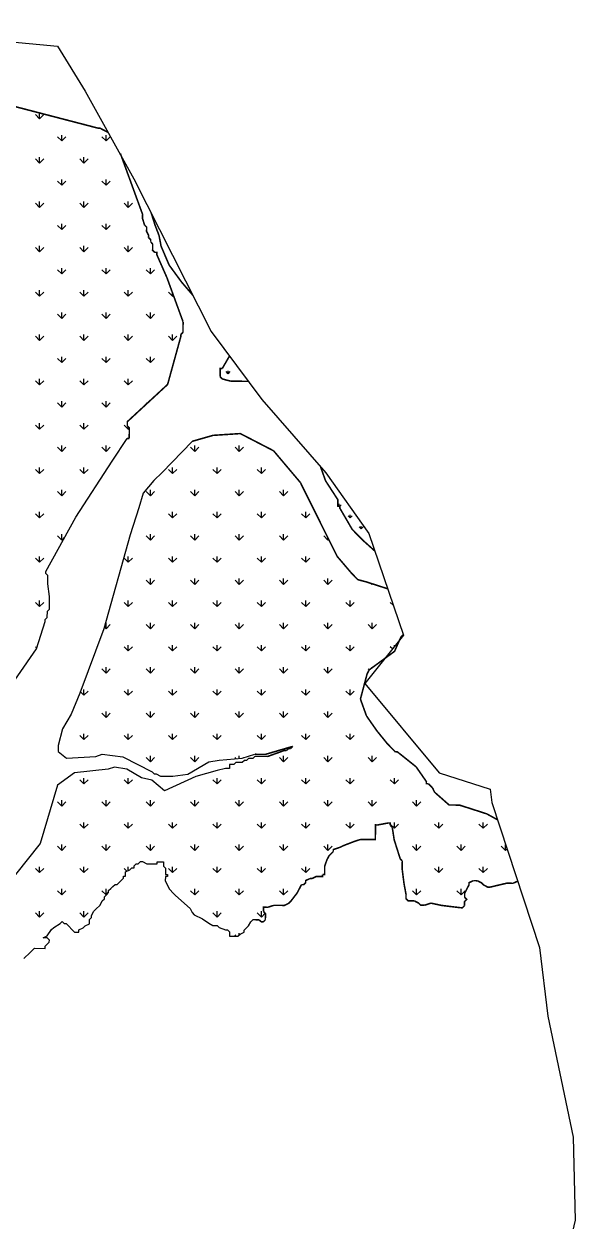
# Model space of a CAD drawing. Header units: metres. Extents: x 290282 to 293385, y 1993059 to 1996895.
# Drawn here: x 292331 to 293385, y 1994605 to 1996895 of the extents above; entities that cross this region are included whole.
import ezdxf

# ---------------------------------------------------------------- set-up
doc = ezdxf.new("R2010")
doc.units = ezdxf.units.M
doc.header["$MEASUREMENT"] = 0
doc.layers.add('MANGROOVES', color=112, linetype='Continuous')
doc.layers.add('village', color=3, linetype='Continuous')

msp = doc.modelspace()

# ---------------------------------------------------------------- hatches: boundary and pattern name
at = {"layer": 'MANGROOVES'}
h = msp.add_hatch(dxfattribs=at)
h.set_pattern_fill('GRASS', color=256, scale=30)
h.paths.add_polyline_path([(292723.6, 1996259.9), (292709.9, 1996236.2), (292705.9, 1996236.3), (292705.7, 1996220.3), (292709.6, 1996216.2), (292725.6, 1996212), (292759.5, 1996211.5)])
h = msp.add_hatch(dxfattribs=at)
h.set_pattern_fill('GRASS', color=256, scale=30)
h.paths.add_polyline_path([(292908, 1996036.7), (292897.7, 1996048.5), (292907.4, 1996021.3), (292931, 1995984.9), (292930.9, 1995972.9), (292934.9, 1995972.8), (292934.8, 1995968.8), (292958.3, 1995928.4), (292978.1, 1995908.1), (293001.7, 1995886.9), (292990.4, 1995920.3)])

# ---------------------------------------------------------------- linework, layer by layer
at = {"color": 3, "flags": 128}
msp.add_lwpolyline([(291940.4, 1996895.4), (292394.6, 1996853.2)], dxfattribs=at)
at = {"layer": 'MANGROOVES', "linetype": 'Continuous'}
for p, q in [((292360.4, 1996714), (292360.4, 1996725.1)), ((292360.4, 1996714), (292352.4, 1996721.9)), ((292360.4, 1996714), (292368.3, 1996721.9)), ((292402.8, 1996671.6), (292394.8, 1996679.5)), ((292402.8, 1996671.6), (292402.8, 1996682.8)), ((292402.8, 1996671.6), (292410.8, 1996679.5)), ((292487.6, 1996671.6), (292479.7, 1996679.5)), ((292487.6, 1996671.6), (292487.6, 1996682.8)), ((292487.6, 1996671.6), (292495.6, 1996679.5)), ((292360.4, 1996629.1), (292352.4, 1996637.1)), ((292360.4, 1996629.1), (292360.4, 1996640.4)), ((292360.4, 1996629.1), (292368.3, 1996637.1)), ((292445.2, 1996629.1), (292437.3, 1996637.1)), ((292445.2, 1996629.1), (292445.2, 1996640.4)), ((292445.2, 1996629.1), (292453.2, 1996637.1)), ((292402.8, 1996586.7), (292394.8, 1996594.7)), ((292402.8, 1996586.7), (292402.8, 1996598)), ((292402.8, 1996586.7), (292410.8, 1996594.7)), ((292487.6, 1996586.7), (292479.7, 1996594.7)), ((292487.6, 1996586.7), (292487.6, 1996598)), ((292487.6, 1996586.7), (292495.6, 1996594.7)), ((292360.4, 1996544.3), (292352.4, 1996552.2)), ((292360.4, 1996544.3), (292360.4, 1996555.5)), ((292360.4, 1996544.3), (292368.3, 1996552.2)), ((292445.2, 1996544.3), (292437.3, 1996552.2)), ((292445.2, 1996544.3), (292445.2, 1996555.5)), ((292445.2, 1996544.3), (292453.2, 1996552.2)), ((292530.1, 1996544.3), (292522.1, 1996552.2)), ((292530.1, 1996544.3), (292530.1, 1996555.5)), ((292530.1, 1996544.3), (292538, 1996552.2)), ((292402.8, 1996501.9), (292394.8, 1996509.8)), ((292402.8, 1996501.9), (292402.8, 1996513.1)), ((292402.8, 1996501.9), (292410.8, 1996509.8)), ((292487.6, 1996501.9), (292479.7, 1996509.8)), ((292487.6, 1996501.9), (292487.6, 1996513.1)), ((292487.6, 1996501.9), (292495.6, 1996509.8)), ((292360.4, 1996459.4), (292352.4, 1996467.4)), ((292360.4, 1996459.4), (292360.4, 1996470.7)), ((292360.4, 1996459.4), (292368.3, 1996467.4)), ((292445.2, 1996459.4), (292437.3, 1996467.4)), ((292445.2, 1996459.4), (292445.2, 1996470.7)), ((292445.2, 1996459.4), (292453.2, 1996467.4)), ((292530.1, 1996459.4), (292522.1, 1996467.4)), ((292530.1, 1996459.4), (292530.1, 1996470.7)), ((292530.1, 1996459.4), (292538, 1996467.4)), ((292608.2, 1996466.1), (292607, 1996467.4)), ((292402.8, 1996417), (292402.8, 1996428.3)), ((292487.6, 1996417), (292487.6, 1996428.3)), ((292572.5, 1996417), (292572.5, 1996428.3)), ((292402.8, 1996417), (292394.8, 1996425)), ((292402.8, 1996417), (292410.8, 1996425)), ((292487.6, 1996417), (292479.7, 1996425)), ((292487.6, 1996417), (292495.6, 1996425)), ((292572.5, 1996417), (292564.5, 1996425)), ((292572.5, 1996417), (292580.5, 1996425)), ((292360.4, 1996374.6), (292352.4, 1996382.5)), ((292360.4, 1996374.6), (292360.4, 1996385.8)), ((292360.4, 1996374.6), (292368.3, 1996382.5)), ((292445.2, 1996374.6), (292437.3, 1996382.5)), ((292445.2, 1996374.6), (292445.2, 1996385.8)), ((292445.2, 1996374.6), (292453.2, 1996382.5)), ((292530.1, 1996374.6), (292522.1, 1996382.5)), ((292530.1, 1996374.6), (292530.1, 1996385.8)), ((292530.1, 1996374.6), (292538, 1996382.5)), ((292614.9, 1996374.6), (292607, 1996382.5)), ((292614.9, 1996374.6), (292614.9, 1996380.1)), ((292614.9, 1996374.6), (292616.4, 1996376.1)), ((292402.8, 1996332.1), (292394.8, 1996340.1)), ((292402.8, 1996332.2), (292402.8, 1996343.4)), ((292402.8, 1996332.1), (292410.8, 1996340.1)), ((292487.6, 1996332.1), (292479.7, 1996340.1)), ((292487.6, 1996332.2), (292487.6, 1996343.4)), ((292487.6, 1996332.1), (292495.6, 1996340.1)), ((292572.5, 1996332.1), (292564.5, 1996340.1)), ((292572.5, 1996332.2), (292572.5, 1996343.4)), ((292572.5, 1996332.1), (292580.5, 1996340.1)), ((292360.4, 1996289.7), (292352.4, 1996297.7)), ((292360.4, 1996289.7), (292360.4, 1996301)), ((292360.4, 1996289.7), (292368.3, 1996297.7)), ((292445.2, 1996289.7), (292437.3, 1996297.7)), ((292445.2, 1996289.7), (292445.2, 1996301)), ((292445.2, 1996289.7), (292453.2, 1996297.7)), ((292530.1, 1996289.7), (292522.1, 1996297.7)), ((292530.1, 1996289.7), (292530.1, 1996301)), ((292530.1, 1996289.7), (292538, 1996297.7)), ((292614.9, 1996289.7), (292607, 1996297.7)), ((292614.9, 1996289.7), (292614.9, 1996301)), ((292614.9, 1996289.7), (292622.9, 1996297.7)), ((292402.8, 1996247.3), (292394.8, 1996255.3)), ((292402.8, 1996247.3), (292402.8, 1996258.5)), ((292402.8, 1996247.3), (292410.8, 1996255.3)), ((292487.6, 1996247.3), (292479.7, 1996255.3)), ((292487.6, 1996247.3), (292487.6, 1996258.5)), ((292487.6, 1996247.3), (292495.6, 1996255.3)), ((292572.5, 1996247.3), (292564.5, 1996255.3)), ((292572.5, 1996247.3), (292572.5, 1996258.5)), ((292572.5, 1996247.3), (292580.5, 1996255.3)), ((292360.4, 1996204.9), (292352.4, 1996212.8)), ((292360.4, 1996204.9), (292360.4, 1996216.1)), ((292360.4, 1996204.9), (292368.3, 1996212.8)), ((292445.2, 1996204.9), (292437.3, 1996212.8)), ((292445.2, 1996204.9), (292445.2, 1996216.1)), ((292445.2, 1996204.9), (292453.2, 1996212.8)), ((292530.1, 1996204.9), (292522.1, 1996212.8)), ((292530.1, 1996204.9), (292530.1, 1996216.1)), ((292530.1, 1996204.9), (292538, 1996212.8)), ((292607.2, 1996212.5), (292607, 1996212.8)), ((292402.8, 1996162.4), (292402.8, 1996173.7)), ((292487.6, 1996162.4), (292487.6, 1996173.7)), ((292402.8, 1996162.4), (292394.8, 1996170.4)), ((292402.8, 1996162.4), (292410.8, 1996170.4)), ((292487.6, 1996162.4), (292479.7, 1996170.4)), ((292487.6, 1996162.4), (292495.6, 1996170.4)), ((292565.8, 1996169.1), (292564.5, 1996170.4)), ((292360.4, 1996120), (292352.4, 1996128)), ((292360.4, 1996120), (292360.4, 1996131.3)), ((292360.4, 1996120), (292368.3, 1996128)), ((292445.2, 1996120), (292437.3, 1996128)), ((292445.2, 1996120), (292445.2, 1996131.3)), ((292445.2, 1996120), (292453.2, 1996128)), ((292530.1, 1996120), (292522.1, 1996128)), ((292530.1, 1996120), (292530.1, 1996124.4)), ((292530.1, 1996120), (292532.1, 1996122.1)), ((292402.8, 1996077.6), (292394.8, 1996085.5)), ((292402.8, 1996077.6), (292402.8, 1996088.8)), ((292402.8, 1996077.6), (292410.8, 1996085.5)), ((292487.6, 1996077.6), (292479.7, 1996085.5)), ((292487.6, 1996077.6), (292487.6, 1996088.8)), ((292487.6, 1996077.6), (292495.6, 1996085.5)), ((292657.4, 1996077.6), (292649.4, 1996085.5)), ((292657.4, 1996077.6), (292657.4, 1996088.8)), ((292657.4, 1996077.6), (292665.3, 1996085.5)), ((292742.2, 1996077.6), (292734.3, 1996085.5)), ((292742.2, 1996077.6), (292742.2, 1996088.8)), ((292742.2, 1996077.6), (292750.2, 1996085.5)), ((292360.4, 1996035.2), (292352.4, 1996043.1)), ((292360.4, 1996035.2), (292360.4, 1996046.4)), ((292360.4, 1996035.2), (292368.3, 1996043.1)), ((292445.2, 1996035.2), (292437.3, 1996043.1)), ((292445.2, 1996035.2), (292445.2, 1996046.4)), ((292445.2, 1996035.2), (292453.2, 1996043.1)), ((292614.9, 1996035.2), (292607, 1996043.1)), ((292614.9, 1996035.2), (292614.9, 1996046.4)), ((292614.9, 1996035.2), (292622.9, 1996043.1)), ((292699.8, 1996035.2), (292691.8, 1996043.1)), ((292699.8, 1996035.2), (292699.8, 1996046.4)), ((292699.8, 1996035.2), (292707.7, 1996043.1)), ((292784.6, 1996035.2), (292776.7, 1996043.1)), ((292784.6, 1996035.2), (292784.6, 1996046.4)), ((292784.6, 1996035.2), (292792.6, 1996043.1)), ((292402.8, 1995992.7), (292394.8, 1996000.7)), ((292402.8, 1995992.7), (292402.8, 1996004)), ((292402.8, 1995992.7), (292410.8, 1996000.7)), ((292572.5, 1995992.7), (292564.5, 1996000.7)), ((292572.5, 1995992.7), (292572.5, 1996004)), ((292572.5, 1995992.7), (292580.5, 1996000.7)), ((292657.4, 1995992.7), (292649.4, 1996000.7)), ((292657.4, 1995992.7), (292657.4, 1996004)), ((292657.4, 1995992.7), (292665.3, 1996000.7)), ((292742.2, 1995992.7), (292734.3, 1996000.7)), ((292742.2, 1995992.7), (292742.2, 1996004)), ((292742.2, 1995992.7), (292750.2, 1996000.7)), ((292827.1, 1995992.7), (292819.1, 1996000.7)), ((292827.1, 1995992.7), (292827.1, 1996004)), ((292827.1, 1995992.7), (292835, 1996000.7)), ((292360.4, 1995950.3), (292352.4, 1995958.3)), ((292360.4, 1995950.3), (292360.4, 1995961.6)), ((292360.4, 1995950.3), (292368.3, 1995958.3)), ((292614.9, 1995950.3), (292607, 1995958.3)), ((292614.9, 1995950.3), (292614.9, 1995961.6)), ((292614.9, 1995950.3), (292622.9, 1995958.3)), ((292699.8, 1995950.3), (292691.8, 1995958.3)), ((292699.8, 1995950.3), (292699.8, 1995961.6)), ((292699.8, 1995950.3), (292707.7, 1995958.3)), ((292784.6, 1995950.3), (292776.7, 1995958.3)), ((292784.6, 1995950.3), (292784.6, 1995961.6)), ((292784.6, 1995950.3), (292792.6, 1995958.3)), ((292869.5, 1995950.3), (292861.5, 1995958.3)), ((292869.5, 1995950.3), (292869.5, 1995961.6)), ((292869.5, 1995950.3), (292877.4, 1995958.3)), ((292402.8, 1995907.9), (292394.8, 1995915.8)), ((292402.8, 1995907.9), (292402.8, 1995919.1)), ((292402.8, 1995907.9), (292409, 1995914.1)), ((292572.5, 1995907.9), (292564.5, 1995915.8)), ((292572.5, 1995907.9), (292572.5, 1995919.1)), ((292572.5, 1995907.9), (292580.5, 1995915.8)), ((292657.4, 1995907.9), (292649.4, 1995915.8)), ((292657.4, 1995907.9), (292657.4, 1995919.1)), ((292657.4, 1995907.9), (292665.3, 1995915.8)), ((292742.2, 1995907.9), (292734.3, 1995915.8)), ((292742.2, 1995907.9), (292742.2, 1995919.1)), ((292742.2, 1995907.9), (292750.2, 1995915.8)), ((292827.1, 1995907.9), (292819.1, 1995915.8)), ((292827.1, 1995907.9), (292827.1, 1995919.1)), ((292827.1, 1995907.9), (292835, 1995915.8)), ((292911.9, 1995907.9), (292904, 1995915.8)), ((292911.9, 1995907.9), (292911.9, 1995912.2)), ((292911.9, 1995907.9), (292913.4, 1995909.3)), ((292360.4, 1995865.5), (292360.4, 1995876.7)), ((292530.1, 1995865.5), (292530.1, 1995876.7)), ((292614.9, 1995865.5), (292614.9, 1995876.7)), ((292699.8, 1995865.5), (292699.8, 1995876.7)), ((292784.6, 1995865.5), (292784.6, 1995876.7)), ((292869.5, 1995865.5), (292869.5, 1995876.7)), ((292360.4, 1995865.5), (292352.4, 1995873.4)), ((292360.4, 1995865.5), (292368.3, 1995873.4)), ((292530.1, 1995865.5), (292522.1, 1995873.4)), ((292530.1, 1995865.5), (292538, 1995873.4)), ((292614.9, 1995865.5), (292607, 1995873.4)), ((292614.9, 1995865.5), (292622.9, 1995873.4)), ((292699.8, 1995865.5), (292691.8, 1995873.4)), ((292699.8, 1995865.5), (292707.7, 1995873.4)), ((292784.6, 1995865.5), (292776.7, 1995873.4)), ((292784.6, 1995865.5), (292792.6, 1995873.4)), ((292869.5, 1995865.5), (292861.5, 1995873.4)), ((292869.5, 1995865.5), (292877.4, 1995873.4)), ((292572.5, 1995823), (292564.5, 1995831)), ((292572.5, 1995823), (292572.5, 1995834.3)), ((292572.5, 1995823), (292580.5, 1995831)), ((292657.4, 1995823), (292649.4, 1995831)), ((292657.4, 1995823), (292657.4, 1995834.3)), ((292657.4, 1995823), (292665.3, 1995831)), ((292742.2, 1995823), (292734.3, 1995831)), ((292742.2, 1995823), (292742.2, 1995834.3)), ((292742.2, 1995823), (292750.2, 1995831)), ((292827.1, 1995823), (292819.1, 1995831)), ((292827.1, 1995823), (292827.1, 1995834.3)), ((292827.1, 1995823), (292835, 1995831)), ((292911.9, 1995823), (292904, 1995831)), ((292911.9, 1995823), (292911.9, 1995834.3)), ((292911.9, 1995823), (292919.9, 1995831)), ((292996.8, 1995823), (292995.2, 1995824.6)), ((292996.8, 1995823), (292996.8, 1995824.1)), ((292996.8, 1995823), (292997.6, 1995823.8)), ((292360.4, 1995780.6), (292352.4, 1995788.6)), ((292360.4, 1995780.6), (292360.4, 1995791.9)), ((292360.4, 1995780.6), (292368.3, 1995788.6)), ((292530.1, 1995780.6), (292522.1, 1995788.6)), ((292530.1, 1995780.6), (292530.1, 1995791.9)), ((292530.1, 1995780.6), (292538, 1995788.6)), ((292614.9, 1995780.6), (292607, 1995788.6)), ((292614.9, 1995780.6), (292614.9, 1995791.9)), ((292614.9, 1995780.6), (292622.9, 1995788.6)), ((292699.8, 1995780.6), (292691.8, 1995788.6)), ((292699.8, 1995780.6), (292699.8, 1995791.9)), ((292699.8, 1995780.6), (292707.7, 1995788.6)), ((292784.6, 1995780.6), (292776.7, 1995788.6)), ((292784.6, 1995780.6), (292784.6, 1995791.9)), ((292784.6, 1995780.6), (292792.6, 1995788.6)), ((292869.5, 1995780.6), (292861.5, 1995788.6)), ((292869.5, 1995780.6), (292869.5, 1995791.9)), ((292869.5, 1995780.6), (292877.4, 1995788.6)), ((292954.3, 1995780.6), (292946.4, 1995788.6)), ((292954.3, 1995780.6), (292954.3, 1995791.9)), ((292954.3, 1995780.6), (292962.3, 1995788.6)), ((293036.8, 1995783), (293031.2, 1995788.6)), ((292487.6, 1995738.2), (292484, 1995741.8)), ((292487.6, 1995738.2), (292487.6, 1995749.4)), ((292487.6, 1995738.2), (292495.6, 1995746.1)), ((292572.5, 1995738.2), (292564.5, 1995746.1)), ((292572.5, 1995738.2), (292572.5, 1995749.4)), ((292572.5, 1995738.2), (292580.5, 1995746.1)), ((292657.4, 1995738.2), (292649.4, 1995746.1)), ((292657.4, 1995738.2), (292657.4, 1995749.4)), ((292657.4, 1995738.2), (292665.3, 1995746.1)), ((292742.2, 1995738.2), (292734.3, 1995746.1)), ((292742.2, 1995738.2), (292742.2, 1995749.4)), ((292742.2, 1995738.2), (292750.2, 1995746.1)), ((292827.1, 1995738.2), (292819.1, 1995746.1)), ((292827.1, 1995738.2), (292827.1, 1995749.4)), ((292827.1, 1995738.2), (292835, 1995746.1)), ((292911.9, 1995738.2), (292904, 1995746.1)), ((292911.9, 1995738.2), (292911.9, 1995749.4)), ((292911.9, 1995738.2), (292919.9, 1995746.1)), ((292996.8, 1995738.2), (292988.8, 1995746.1)), ((292996.8, 1995738.2), (292996.8, 1995749.4)), ((292996.8, 1995738.2), (293004.7, 1995746.1)), ((292354.8, 1995701.4), (292352.4, 1995703.7)), ((292530.1, 1995695.8), (292522.1, 1995703.7)), ((292530.1, 1995695.8), (292530.1, 1995707)), ((292530.1, 1995695.8), (292538, 1995703.7)), ((292614.9, 1995695.8), (292607, 1995703.7)), ((292614.9, 1995695.8), (292614.9, 1995707)), ((292614.9, 1995695.8), (292622.9, 1995703.7)), ((292699.8, 1995695.8), (292691.8, 1995703.7)), ((292699.8, 1995695.8), (292699.8, 1995707)), ((292699.8, 1995695.8), (292707.7, 1995703.7)), ((292784.6, 1995695.8), (292776.7, 1995703.7)), ((292784.6, 1995695.8), (292784.6, 1995707)), ((292784.6, 1995695.8), (292792.6, 1995703.7)), ((292869.5, 1995695.8), (292861.5, 1995703.7)), ((292869.5, 1995695.8), (292869.5, 1995707)), ((292869.5, 1995695.8), (292877.4, 1995703.7)), ((292954.3, 1995695.8), (292946.4, 1995703.7)), ((292954.3, 1995695.8), (292954.3, 1995707)), ((292954.3, 1995695.8), (292962.3, 1995703.7)), ((293035.5, 1995699.5), (293031.2, 1995703.7)), ((293039.2, 1995704.2), (293039.2, 1995707)), ((292487.6, 1995653.3), (292479.7, 1995661.3)), ((292487.6, 1995653.3), (292487.6, 1995664.6)), ((292487.6, 1995653.3), (292495.6, 1995661.3)), ((292572.5, 1995653.3), (292564.5, 1995661.3)), ((292572.5, 1995653.3), (292572.5, 1995664.6)), ((292572.5, 1995653.3), (292580.5, 1995661.3)), ((292657.4, 1995653.3), (292649.4, 1995661.3)), ((292657.4, 1995653.3), (292657.4, 1995664.6)), ((292657.4, 1995653.3), (292665.3, 1995661.3)), ((292742.2, 1995653.3), (292734.3, 1995661.3)), ((292742.2, 1995653.3), (292742.2, 1995664.6)), ((292742.2, 1995653.3), (292750.2, 1995661.3)), ((292827.1, 1995653.3), (292819.1, 1995661.3)), ((292827.1, 1995653.3), (292827.1, 1995664.6)), ((292827.1, 1995653.3), (292835, 1995661.3)), ((292911.9, 1995653.3), (292904, 1995661.3)), ((292911.9, 1995653.3), (292911.9, 1995664.6)), ((292911.9, 1995653.3), (292919.9, 1995661.3)), ((292990.8, 1995659.3), (292988.8, 1995661.3)), ((292996.8, 1995663.8), (292996.8, 1995664.6)), ((292445.2, 1995610.9), (292438.4, 1995617.7)), ((292445.2, 1995610.9), (292445.2, 1995622.2)), ((292445.2, 1995610.9), (292453.2, 1995618.9)), ((292530.1, 1995610.9), (292522.1, 1995618.9)), ((292530.1, 1995610.9), (292530.1, 1995622.2)), ((292530.1, 1995610.9), (292538, 1995618.9)), ((292614.9, 1995610.9), (292607, 1995618.9)), ((292614.9, 1995610.9), (292614.9, 1995622.2)), ((292614.9, 1995610.9), (292622.9, 1995618.9)), ((292699.8, 1995610.9), (292691.8, 1995618.9)), ((292699.8, 1995610.9), (292699.8, 1995622.2)), ((292699.8, 1995610.9), (292707.7, 1995618.9)), ((292784.6, 1995610.9), (292776.7, 1995618.9)), ((292784.6, 1995610.9), (292784.6, 1995622.2)), ((292784.6, 1995610.9), (292792.6, 1995618.9)), ((292869.5, 1995610.9), (292861.5, 1995618.9)), ((292869.5, 1995610.9), (292869.5, 1995622.2)), ((292869.5, 1995610.9), (292877.4, 1995618.9)), ((292954.3, 1995610.9), (292946.4, 1995618.9)), ((292954.3, 1995610.9), (292954.3, 1995622.2)), ((292954.3, 1995610.9), (292962.3, 1995618.9)), ((292487.6, 1995568.5), (292487.6, 1995579.7)), ((292572.5, 1995568.5), (292572.5, 1995579.7)), ((292657.4, 1995568.5), (292657.4, 1995579.7)), ((292742.2, 1995568.5), (292742.2, 1995579.7)), ((292827.1, 1995568.5), (292827.1, 1995579.7)), ((292911.9, 1995568.5), (292911.9, 1995579.7)), ((292487.6, 1995568.5), (292479.7, 1995576.4)), ((292487.6, 1995568.5), (292495.6, 1995576.4)), ((292572.5, 1995568.5), (292564.5, 1995576.4)), ((292572.5, 1995568.5), (292580.5, 1995576.4)), ((292657.4, 1995568.5), (292649.4, 1995576.4)), ((292657.4, 1995568.5), (292665.3, 1995576.4)), ((292742.2, 1995568.5), (292734.3, 1995576.4)), ((292742.2, 1995568.5), (292750.2, 1995576.4)), ((292827.1, 1995568.5), (292819.1, 1995576.4)), ((292827.1, 1995568.5), (292835, 1995576.4)), ((292911.9, 1995568.5), (292904, 1995576.4)), ((292911.9, 1995568.5), (292919.9, 1995576.4)), ((292445.2, 1995526), (292437.3, 1995534)), ((292445.2, 1995526), (292445.2, 1995537.3)), ((292445.2, 1995526), (292453.2, 1995534)), ((292530.1, 1995526), (292522.1, 1995534)), ((292530.1, 1995526), (292530.1, 1995537.3)), ((292530.1, 1995526), (292538, 1995534)), ((292614.9, 1995526), (292607, 1995534)), ((292614.9, 1995526), (292614.9, 1995537.3)), ((292614.9, 1995526), (292622.9, 1995534)), ((292699.8, 1995526), (292691.8, 1995534)), ((292699.8, 1995526), (292699.8, 1995537.3)), ((292699.8, 1995526), (292707.7, 1995534)), ((292784.6, 1995526), (292776.7, 1995534)), ((292784.6, 1995526), (292784.6, 1995537.3)), ((292784.6, 1995526), (292792.6, 1995534)), ((292869.5, 1995526), (292861.5, 1995534)), ((292869.5, 1995526), (292869.5, 1995537.3)), ((292869.5, 1995526), (292877.4, 1995534)), ((292954.3, 1995526), (292946.4, 1995534)), ((292954.3, 1995526), (292954.3, 1995537.3)), ((292954.3, 1995526), (292962.3, 1995534)), ((292410.7, 1995491.5), (292410.8, 1995491.6)), ((292572.5, 1995483.6), (292564.5, 1995491.6)), ((292572.5, 1995483.6), (292572.5, 1995494.9)), ((292572.5, 1995483.6), (292580.5, 1995491.6)), ((292657.4, 1995483.6), (292649.4, 1995491.6)), ((292657.4, 1995483.6), (292657.4, 1995494.9)), ((292657.4, 1995483.6), (292665.3, 1995491.6)), ((292736.4, 1995489.4), (292734.3, 1995491.6)), ((292742.2, 1995489.9), (292742.2, 1995494.9)), ((292749.3, 1995490.7), (292750.2, 1995491.6)), ((292827.1, 1995483.6), (292819.1, 1995491.6)), ((292827.1, 1995483.6), (292827.1, 1995494.9)), ((292827.1, 1995483.6), (292835, 1995491.6)), ((292911.9, 1995483.6), (292904, 1995491.6)), ((292911.9, 1995483.6), (292911.9, 1995494.9)), ((292911.9, 1995483.6), (292919.9, 1995491.6)), ((292996.8, 1995483.6), (292988.8, 1995491.6)), ((292996.8, 1995483.6), (292996.8, 1995494.9)), ((292996.8, 1995483.6), (293004.7, 1995491.6)), ((292445.2, 1995441.2), (292437.3, 1995449.1)), ((292445.2, 1995441.2), (292445.2, 1995452.4)), ((292445.2, 1995441.2), (292453.2, 1995449.1)), ((292530.1, 1995441.2), (292522.1, 1995449.1)), ((292530.1, 1995441.2), (292530.1, 1995452.4)), ((292530.1, 1995441.2), (292538, 1995449.1)), ((292699.8, 1995441.2), (292691.8, 1995449.1)), ((292699.8, 1995441.2), (292699.8, 1995452.4)), ((292699.8, 1995441.2), (292707.7, 1995449.1)), ((292784.6, 1995441.2), (292776.7, 1995449.1)), ((292784.6, 1995441.2), (292784.6, 1995452.4)), ((292784.6, 1995441.2), (292792.6, 1995449.1)), ((292869.5, 1995441.2), (292861.5, 1995449.1)), ((292869.5, 1995441.2), (292869.5, 1995452.4)), ((292869.5, 1995441.2), (292877.4, 1995449.1)), ((292954.3, 1995441.2), (292946.4, 1995449.1)), ((292954.3, 1995441.2), (292954.3, 1995452.4)), ((292954.3, 1995441.2), (292962.3, 1995449.1)), ((293039.2, 1995441.2), (293031.2, 1995449.1)), ((293039.2, 1995441.2), (293039.2, 1995452.4)), ((293039.2, 1995441.2), (293047.1, 1995449.1)), ((292402.8, 1995398.8), (292394.8, 1995406.7)), ((292402.8, 1995398.8), (292402.8, 1995410)), ((292402.8, 1995398.8), (292410.8, 1995406.7)), ((292487.6, 1995398.8), (292479.7, 1995406.7)), ((292487.6, 1995398.8), (292487.6, 1995410)), ((292487.6, 1995398.8), (292495.6, 1995406.7)), ((292572.5, 1995398.8), (292564.5, 1995406.7)), ((292572.5, 1995398.8), (292572.5, 1995410)), ((292572.5, 1995398.8), (292580.5, 1995406.7)), ((292657.4, 1995398.8), (292649.4, 1995406.7)), ((292657.4, 1995398.8), (292657.4, 1995410)), ((292657.4, 1995398.8), (292665.3, 1995406.7)), ((292742.2, 1995398.8), (292734.3, 1995406.7)), ((292742.2, 1995398.8), (292742.2, 1995410)), ((292742.2, 1995398.8), (292750.2, 1995406.7)), ((292827.1, 1995398.8), (292819.1, 1995406.7)), ((292827.1, 1995398.8), (292827.1, 1995410)), ((292827.1, 1995398.8), (292835, 1995406.7)), ((292911.9, 1995398.8), (292904, 1995406.7)), ((292911.9, 1995398.8), (292911.9, 1995410)), ((292911.9, 1995398.8), (292919.9, 1995406.7)), ((292996.8, 1995398.8), (292988.8, 1995406.7)), ((292996.8, 1995398.8), (292996.8, 1995410)), ((292996.8, 1995398.8), (293004.7, 1995406.7)), ((293081.6, 1995398.8), (293073.7, 1995406.7)), ((293081.6, 1995398.8), (293081.6, 1995410)), ((293081.6, 1995398.8), (293089.6, 1995406.7)), ((293166.5, 1995398.8), (293164.8, 1995400.4)), ((293166.5, 1995398.8), (293166.5, 1995399.9)), ((293166.5, 1995398.8), (293167.3, 1995399.6)), ((292445.2, 1995356.3), (292437.3, 1995364.3)), ((292445.2, 1995356.3), (292445.2, 1995367.6)), ((292445.2, 1995356.3), (292453.2, 1995364.3)), ((292530.1, 1995356.3), (292522.1, 1995364.3)), ((292530.1, 1995356.3), (292530.1, 1995367.6)), ((292530.1, 1995356.3), (292538, 1995364.3)), ((292614.9, 1995356.3), (292607, 1995364.3)), ((292614.9, 1995356.3), (292614.9, 1995367.6)), ((292614.9, 1995356.3), (292622.9, 1995364.3)), ((292699.8, 1995356.3), (292691.8, 1995364.3)), ((292699.8, 1995356.3), (292699.8, 1995367.6)), ((292699.8, 1995356.3), (292707.7, 1995364.3)), ((292784.6, 1995356.3), (292776.7, 1995364.3)), ((292784.6, 1995356.3), (292784.6, 1995367.6)), ((292784.6, 1995356.3), (292792.6, 1995364.3)), ((292869.5, 1995356.3), (292861.5, 1995364.3)), ((292869.5, 1995356.3), (292869.5, 1995367.6)), ((292869.5, 1995356.3), (292877.4, 1995364.3)), ((292954.3, 1995356.3), (292946.4, 1995364.3)), ((292954.3, 1995356.3), (292954.3, 1995367.6)), ((292954.3, 1995356.3), (292962.3, 1995364.3)), ((293039.2, 1995356.3), (293031.2, 1995364.3)), ((293039.2, 1995356.3), (293039.2, 1995367.6)), ((293039.2, 1995356.3), (293047.1, 1995364.3)), ((293124, 1995356.3), (293116.1, 1995364.3)), ((293124, 1995356.3), (293124, 1995367.6)), ((293124, 1995356.3), (293132, 1995364.3)), ((293208.9, 1995356.3), (293200.9, 1995364.3)), ((293208.9, 1995356.3), (293208.9, 1995367.6)), ((293208.9, 1995356.3), (293216.9, 1995364.3)), ((292402.8, 1995313.9), (292394.8, 1995321.9)), ((292402.8, 1995313.9), (292402.8, 1995325.2)), ((292402.8, 1995313.9), (292410.8, 1995321.9)), ((292487.6, 1995313.9), (292479.7, 1995321.9)), ((292487.6, 1995313.9), (292487.6, 1995325.2)), ((292487.6, 1995313.9), (292495.6, 1995321.9)), ((292572.5, 1995313.9), (292564.5, 1995321.9)), ((292572.5, 1995313.9), (292572.5, 1995325.2)), ((292572.5, 1995313.9), (292580.5, 1995321.9)), ((292657.4, 1995313.9), (292649.4, 1995321.9)), ((292657.4, 1995313.9), (292657.4, 1995325.2)), ((292657.4, 1995313.9), (292665.3, 1995321.9)), ((292742.2, 1995313.9), (292734.3, 1995321.9)), ((292742.2, 1995313.9), (292742.2, 1995325.2)), ((292742.2, 1995313.9), (292750.2, 1995321.9)), ((292827.1, 1995313.9), (292819.1, 1995321.9)), ((292827.1, 1995313.9), (292827.1, 1995325.2)), ((292827.1, 1995313.9), (292835, 1995321.9)), ((292911.9, 1995313.9), (292904, 1995321.9)), ((292911.9, 1995313.9), (292911.9, 1995325.2)), ((292911.9, 1995313.9), (292919.9, 1995321.9)), ((293081.6, 1995313.9), (293073.7, 1995321.9)), ((293081.6, 1995313.9), (293081.6, 1995325.2)), ((293081.6, 1995313.9), (293089.6, 1995321.9)), ((293166.5, 1995313.9), (293158.5, 1995321.9)), ((293166.5, 1995313.9), (293166.5, 1995325.2)), ((293166.5, 1995313.9), (293174.4, 1995321.9)), ((293251.3, 1995313.9), (293243.4, 1995321.9)), ((293251.3, 1995313.9), (293251.3, 1995325.2)), ((293251.3, 1995313.9), (293254.7, 1995317.3)), ((292360.4, 1995271.5), (292360.4, 1995282.7)), ((292445.2, 1995271.5), (292445.2, 1995282.7)), ((292530.1, 1995275.3), (292530.1, 1995282.7)), ((292614.9, 1995271.5), (292614.9, 1995282.7)), ((292699.8, 1995271.5), (292699.8, 1995282.7)), ((292784.6, 1995271.5), (292784.6, 1995282.7)), ((292869.5, 1995271.5), (292869.5, 1995282.7)), ((293124, 1995271.5), (293124, 1995282.7)), ((293208.9, 1995271.5), (293208.9, 1995282.7)), ((292360.4, 1995271.5), (292352.4, 1995279.4)), ((292360.4, 1995271.5), (292368.3, 1995279.4)), ((292445.2, 1995271.5), (292437.3, 1995279.4)), ((292445.2, 1995271.5), (292453.2, 1995279.4)), ((292527.5, 1995274.1), (292522.1, 1995279.4)), ((292614.9, 1995271.5), (292607, 1995279.4)), ((292614.9, 1995271.5), (292622.9, 1995279.4)), ((292699.8, 1995271.5), (292691.8, 1995279.4)), ((292699.8, 1995271.5), (292707.7, 1995279.4)), ((292784.6, 1995271.5), (292776.7, 1995279.4)), ((292784.6, 1995271.5), (292792.6, 1995279.4)), ((292869.5, 1995271.5), (292861.5, 1995279.4)), ((292869.5, 1995271.5), (292877.4, 1995279.4)), ((293124, 1995271.5), (293116.1, 1995279.4)), ((293124, 1995271.5), (293132, 1995279.4)), ((293208.9, 1995271.5), (293200.9, 1995279.4)), ((293208.9, 1995271.5), (293216.9, 1995279.4)), ((292402.8, 1995229.1), (292394.8, 1995237)), ((292402.8, 1995229.1), (292402.8, 1995240.3)), ((292402.8, 1995229.1), (292410.8, 1995237)), ((292487.6, 1995229.1), (292479.7, 1995237)), ((292487.6, 1995229.1), (292487.6, 1995240.3)), ((292657.4, 1995229.1), (292649.4, 1995237)), ((292657.4, 1995229.1), (292657.4, 1995240.3)), ((292657.4, 1995229.1), (292665.3, 1995237)), ((292742.2, 1995229.1), (292734.3, 1995237)), ((292742.2, 1995229.1), (292742.2, 1995240.3)), ((292742.2, 1995229.1), (292750.2, 1995237)), ((292827.1, 1995229.1), (292819.1, 1995237)), ((292827.1, 1995229.1), (292827.1, 1995240.3)), ((292827.1, 1995229.1), (292835, 1995237)), ((293081.6, 1995229.1), (293073.7, 1995237)), ((293081.6, 1995229.1), (293081.6, 1995240.3)), ((293081.6, 1995229.1), (293089.6, 1995237)), ((293166.5, 1995229.1), (293158.5, 1995237)), ((293166.5, 1995229.1), (293166.5, 1995240.3)), ((293166.5, 1995229.1), (293174.4, 1995237)), ((292487.6, 1995229.1), (292492.4, 1995233.9)), ((292360.4, 1995186.6), (292352.4, 1995194.6)), ((292360.4, 1995186.6), (292360.4, 1995197.9)), ((292360.4, 1995186.6), (292368.3, 1995194.6)), ((292445.2, 1995186.6), (292437.3, 1995194.6)), ((292445.2, 1995186.6), (292445.2, 1995197.9)), ((292445.2, 1995186.6), (292453.2, 1995194.6)), ((292699.8, 1995186.6), (292691.8, 1995194.6)), ((292699.8, 1995186.6), (292699.8, 1995197.9)), ((292699.8, 1995186.6), (292707.7, 1995194.6)), ((292784.6, 1995186.6), (292776.7, 1995194.6)), ((292784.6, 1995186.6), (292784.6, 1995197.9)), ((292784.6, 1995186.6), (292791.8, 1995193.8)), ((292736.6, 1995149.9), (292734.3, 1995152.2)), ((292742.2, 1995152.2), (292742.2, 1995155.5))]:
    msp.add_line(p, q, dxfattribs=at)
at = {"layer": 'MANGROOVES'}
for p, q in [((292499.2, 1996058.7), (292527.8, 1996102.4)), ((292652, 1996096.7), (292595.1, 1996037.4)), ((292429.7, 1995951.4), (292499.2, 1996058.7)), ((292595.1, 1996037.4), (292591.1, 1996033.4)), ((292578.9, 1996021.6), (292558.5, 1995997.8)), ((292582.9, 1996025.5), (292578.9, 1996021.6)), ((292591.1, 1996033.4), (292582.9, 1996025.5)), ((292558.5, 1995997.8), (292550.2, 1995969.8)), ((292550.2, 1995969.8), (292533.4, 1995917.9)), ((292372.3, 1995847.9), (292429.7, 1995951.4)), ((292533.4, 1995917.9), (292483, 1995738.3)), ((292372.2, 1995843.9), (292372.3, 1995847.9)), ((292376.2, 1995839.9), (292372.2, 1995843.9)), ((292375.9, 1995823.8), (292376.2, 1995839.9)), ((292379.6, 1995799.7), (292375.9, 1995823.8)), ((292379.3, 1995775.7), (292379.6, 1995799.7)), ((292375.1, 1995759.7), (292375.3, 1995771.7)), ((292375.3, 1995771.7), (292379.3, 1995775.7)), ((292354.3, 1995699.9), (292371, 1995751.8)), ((292371, 1995755.8), (292375.1, 1995759.7)), ((292371, 1995751.8), (292371, 1995755.8)), ((292483, 1995738.3), (292437.3, 1995614.6)), ((292288.9, 1995604.6), (292354.3, 1995699.9)), ((292437.3, 1995614.6), (292420.8, 1995574.8)), ((292420.8, 1995574.8), (292404.4, 1995546.9)), ((292404.4, 1995546.9), (292395.9, 1995515)), ((292395.9, 1995515), (292395.8, 1995503)), ((292395.8, 1995503), (292411.7, 1995490.7)), ((292411.7, 1995490.7), (292467.8, 1995494)), ((292467.8, 1995494), (292479.9, 1995497.9)), ((292479.9, 1995497.9), (292519.9, 1995493.3)), ((292519.9, 1995493.3), (292575.6, 1995464.5)), ((292684, 1995483.2), (292704.1, 1995486.9)), ((292704.1, 1995486.9), (292748.2, 1995490.3)), ((292748.2, 1995490.3), (292772.4, 1995498)), ((292760.3, 1995490.2), (292756.2, 1995486.2)), ((292768.3, 1995490.1), (292760.3, 1995490.2)), ((292772.3, 1995494), (292768.3, 1995490.1)), ((292796.4, 1995493.7), (292772.3, 1995494)), ((292491.5, 1995469.7), (292427.3, 1995462.5)), ((292503.6, 1995473.5), (292491.5, 1995469.7)), ((292527.6, 1995469.2), (292503.6, 1995473.5)), ((292555.4, 1995452.8), (292527.6, 1995469.2)), ((292575.6, 1995464.5), (292579.6, 1995460.5)), ((292643.7, 1995459.6), (292684, 1995483.2)), ((292699.8, 1995466.9), (292659.6, 1995455.4)), ((292715.9, 1995470.7), (292699.8, 1995466.9)), ((292723.9, 1995470.6), (292715.9, 1995470.7)), ((292724, 1995478.6), (292723.9, 1995470.6)), ((292732.1, 1995478.5), (292724, 1995478.6)), ((292736.1, 1995482.5), (292732.1, 1995478.5)), ((292748.1, 1995482.3), (292736.1, 1995482.5)), ((292752.2, 1995486.3), (292748.1, 1995482.3)), ((292756.2, 1995486.2), (292752.2, 1995486.3)), ((292427.3, 1995462.5), (292395, 1995438.9)), ((292575.4, 1995448.5), (292555.4, 1995452.8)), ((292599.2, 1995428.2), (292575.4, 1995448.5)), ((292579.6, 1995460.5), (292583.6, 1995460.4)), ((292583.6, 1995460.4), (292591.5, 1995456.3)), ((292591.5, 1995456.3), (292615.6, 1995456)), ((292659.6, 1995455.4), (292599.2, 1995428.2)), ((292615.6, 1995456), (292643.7, 1995459.6)), ((292395, 1995438.9), (292361.4, 1995327.1)), ((292361.4, 1995327.1), (292292.2, 1995239.8)), ((292533.1, 1995276.7), (292537.1, 1995280.7)), ((292537.1, 1995280.7), (292541.1, 1995280.6)), ((292541.1, 1995280.6), (292541.2, 1995284.7)), ((292541.2, 1995284.7), (292545.2, 1995288.6)), ((292545.2, 1995288.6), (292549.3, 1995288.6)), ((292549.3, 1995288.6), (292553.3, 1995292.5)), ((292553.3, 1995292.5), (292557.3, 1995292.5)), ((292557.3, 1995292.5), (292565.3, 1995288.3)), ((292565.3, 1995288.3), (292585.3, 1995288.1)), ((292585.3, 1995288.1), (292585.4, 1995292.1)), ((292585.4, 1995292.1), (292597.4, 1995291.9)), ((292597.4, 1995291.9), (292597.3, 1995283.9)), ((292597.3, 1995283.9), (292601.2, 1995279.9)), ((292516.8, 1995256.9), (292520.8, 1995260.9)), ((292520.8, 1995260.9), (292520.9, 1995264.9)), ((292520.9, 1995264.9), (292524.9, 1995264.8)), ((292524.9, 1995264.8), (292525, 1995272.8)), ((292525, 1995272.8), (292533.1, 1995276.7)), ((292601, 1995263.8), (292600.9, 1995255.8)), ((292605, 1995263.8), (292601, 1995263.8)), ((292601.2, 1995279.9), (292601.1, 1995267.8)), ((292601.1, 1995267.8), (292605.1, 1995267.8)), ((292605.1, 1995267.8), (292605, 1995263.8)), ((292492.4, 1995233.2), (292492.5, 1995237.2)), ((292492.5, 1995237.2), (292496.5, 1995241.2)), ((292496.5, 1995241.2), (292500.6, 1995245.1)), ((292500.6, 1995245.1), (292504.7, 1995249.1)), ((292504.7, 1995249.1), (292508.7, 1995249)), ((292508.7, 1995249), (292516.8, 1995256.9)), ((292600.9, 1995255.8), (292608.7, 1995239.7)), ((292608.7, 1995239.7), (292616.6, 1995231.6)), ((292476.1, 1995209.4), (292480.2, 1995217.3)), ((292480.2, 1995217.3), (292484.3, 1995221.3)), ((292484.3, 1995225.3), (292488.4, 1995229.2)), ((292484.3, 1995221.3), (292484.3, 1995225.3)), ((292488.4, 1995229.2), (292492.4, 1995233.2)), ((292616.6, 1995231.6), (292620.6, 1995227.5)), ((292620.6, 1995227.5), (292648.3, 1995203.1)), ((292459.8, 1995189.5), (292463.9, 1995197.5)), ((292459.8, 1995185.5), (292459.8, 1995189.5)), ((292463.9, 1995197.5), (292468, 1995201.5)), ((292468, 1995201.5), (292476.1, 1995209.4)), ((292648.3, 1995203.1), (292652.2, 1995195)), ((292652.2, 1995195), (292656.2, 1995191)), ((292656.2, 1995191), (292672.1, 1995182.8)), ((292383.3, 1995162.5), (292387.4, 1995166.4)), ((292387.4, 1995166.4), (292399.5, 1995174.3)), ((292399.5, 1995174.3), (292403.6, 1995178.3)), ((292403.6, 1995178.3), (292407.5, 1995174.2)), ((292407.5, 1995174.2), (292411.5, 1995174.1)), ((292411.5, 1995174.1), (292427.3, 1995157.9)), ((292443.5, 1995165.7), (292447.5, 1995169.7)), ((292447.5, 1995169.7), (292455.6, 1995173.6)), ((292455.6, 1995173.6), (292455.7, 1995181.6)), ((292455.7, 1995181.6), (292459.8, 1995185.5)), ((292672.1, 1995182.8), (292684, 1995174.6)), ((292684, 1995174.6), (292692, 1995170.5)), ((292692, 1995170.5), (292700, 1995170.4)), ((292700, 1995170.4), (292703.9, 1995166.3)), ((292703.9, 1995166.3), (292715.9, 1995162.1)), ((292756, 1995165.6), (292760.1, 1995169.6)), ((292760.1, 1995169.6), (292764.2, 1995177.5)), ((292764.2, 1995177.5), (292768.2, 1995181.5)), ((292367.1, 1995146.7), (292375.2, 1995150.6)), ((292375.1, 1995146.6), (292367.1, 1995146.7)), ((292379.1, 1995142.5), (292375.1, 1995146.6)), ((292375.2, 1995150.6), (292383.3, 1995162.5)), ((292427.3, 1995157.9), (292435.4, 1995157.8)), ((292435.4, 1995161.8), (292443.5, 1995165.7)), ((292435.4, 1995157.8), (292435.4, 1995161.8)), ((292715.9, 1995162.1), (292719.9, 1995162.1)), ((292719.9, 1995162.1), (292723.9, 1995158)), ((292723.9, 1995158), (292723.7, 1995150)), ((292723.7, 1995150), (292739.8, 1995149.8)), ((292739.8, 1995149.8), (292743.8, 1995153.8)), ((292743.8, 1995153.8), (292751.9, 1995157.7)), ((292751.9, 1995161.7), (292756, 1995165.6)), ((292751.9, 1995157.7), (292751.9, 1995161.7)), ((292342.7, 1995118.9), (292346.7, 1995122.9)), ((292346.7, 1995122.9), (292350.8, 1995126.8)), ((292350.8, 1995126.8), (292370.8, 1995126.6)), ((292370.8, 1995126.6), (292370.9, 1995130.6)), ((292370.9, 1995130.6), (292374.9, 1995134.5)), ((292374.9, 1995134.5), (292379, 1995138.5)), ((292379, 1995138.5), (292379.1, 1995142.5)), ((292330.5, 1995107.1), (292342.7, 1995118.9))]:
    msp.add_line(p, q, dxfattribs=at)
for points in [[(292471.5, 1996696.2, 2.98, 2.98, 0), (292211.9, 1996763.7, 2.98, 2.98, 0), (292207.9, 1996763.8, 2.98, 2.98, 0), (292204, 1996767.9, 0, 0, 0)], [(292491.4, 1996687.9, 2.98, 2.98, 0), (292475.5, 1996696.2, 2.98, 2.98, 0), (292471.5, 1996696.2, 0, 0, 0)], [(292561.2, 1996510.7, 2.98, 2.98, 0), (292557.4, 1996522.8, 2.98, 2.98, 0), (292557.5, 1996530.8, 2.98, 2.98, 0), (292514.9, 1996647.6, 0, 0, 0)], [(292568.9, 1996486.6, 2.98, 2.98, 0), (292569, 1996490.6, 2.98, 2.98, 0), (292565.1, 1996498.6, 2.98, 2.98, 0), (292565.2, 1996506.6, 2.98, 2.98, 0), (292561.2, 1996510.7, 0, 0, 0)], [(292572.8, 1996478.5, 2.98, 2.98, 0), (292572.9, 1996482.5, 2.98, 2.98, 0), (292568.9, 1996486.6, 0, 0, 0)], [(292580.6, 1996458.4, 2.98, 2.98, 0), (292576.6, 1996462.4, 2.98, 2.98, 0), (292576.8, 1996474.4, 0, 0, 0)], [(292589, 1996490.3, 2.98, 2.98, 0), (292592.8, 1996470.2, 2.98, 2.98, 0), (292608.3, 1996433.9, 0, 0, 0)], [(292634.9, 1996325.4, 2.98, 2.98, 0), (292604, 1996410, 2.98, 2.98, 0), (292584.5, 1996454.3, 2.98, 2.98, 0), (292584.6, 1996458.3, 2.98, 2.98, 0), (292580.6, 1996458.4, 0, 0, 0)], [(292531.9, 1996102.3, 2.98, 2.98, 0), (292532.1, 1996122.4, 2.98, 2.98, 0), (292528.2, 1996126.4, 2.98, 2.98, 0), (292528.3, 1996134.4, 2.98, 2.98, 0), (292605.3, 1996205.6, 2.98, 2.98, 0), (292630.6, 1996297.4, 2.98, 2.98, 0), (292630.6, 1996301.4, 0, 0, 0)], [(292709.9, 1996236.2, 2.98, 2.98, 0), (292705.9, 1996236.3, 2.98, 2.98, 0), (292705.7, 1996220.3, 0, 0, 0)], [(292907.4, 1996021.3, 2.98, 2.98, 0), (292931, 1995984.9, 2.98, 2.98, 0), (292930.9, 1995972.9, 2.98, 2.98, 0), (292934.9, 1995972.8, 2.98, 2.98, 0), (292934.8, 1995968.8, 2.98, 2.98, 0), (292958.3, 1995928.4, 0, 0, 0)], [(293026.1, 1995814.7, 2.98, 2.98, 0), (292985.1, 1995827.9, 2.98, 2.98, 0), (292969.1, 1995832.1, 2.98, 2.98, 0), (292957.2, 1995844.3, 0, 0, 0)], [(292974.1, 1995603.6, 2.98, 2.98, 0), (292986.8, 1995651.5, 2.98, 2.98, 0), (292990.9, 1995659.5, 2.98, 2.98, 0), (293039.4, 1995694.9, 2.98, 2.98, 0), (293051.8, 1995722.8, 0, 0, 0)], [(293029, 1995514.7, 2.98, 2.98, 0), (293025.1, 1995518.8, 2.98, 2.98, 0), (293005.4, 1995543.1, 0, 0, 0)], [(292772.4, 1995498, 2.98, 2.98, 0), (292792.4, 1995497.8, 2.98, 2.98, 0), (292844.7, 1995513.1, 0, 0, 0)], [(292840.6, 1995509.2, 2.98, 2.98, 0), (292836.6, 1995509.2, 2.98, 2.98, 0), (292832.6, 1995505.3, 0, 0, 0)], [(292832.6, 1995505.3, 2.98, 2.98, 0), (292828.6, 1995505.3, 2.98, 2.98, 0), (292796.4, 1995493.7, 0, 0, 0)], [(293080.6, 1995474, 2.98, 2.98, 0), (293044.9, 1995502.5, 2.98, 2.98, 0), (293040.9, 1995502.5, 0, 0, 0)], [(293104.2, 1995441.6, 2.98, 2.98, 0), (293100.2, 1995441.7, 2.98, 2.98, 0), (293100.3, 1995445.7, 2.98, 2.98, 0), (293080.6, 1995474, 0, 0, 0)], [(293163.8, 1995400.7, 2.98, 2.98, 0), (293143.7, 1995401, 2.98, 2.98, 0), (293116, 1995425.4, 0, 0, 0)], [(293236.5, 1995372.6, 2.98, 2.98, 0), (293215.7, 1995384, 2.98, 2.98, 0), (293163.8, 1995400.7, 0, 0, 0)], [(292974.6, 1995335.1, 2.98, 2.98, 0), (293002.6, 1995334.7, 2.98, 2.98, 0), (293003, 1995362.8, 2.98, 2.98, 0), (293007, 1995362.7, 2.98, 2.98, 0), (293027.1, 1995366.5, 0, 0, 0)], [(293027.1, 1995366.5, 2.98, 2.98, 0), (293031.1, 1995366.4, 2.98, 2.98, 0), (293031.1, 1995362.4, 0, 0, 0)], [(292942.4, 1995323.5, 2.98, 2.98, 0), (292962.5, 1995331.2, 2.98, 2.98, 0), (292974.6, 1995335.1, 0, 0, 0)], [(293038.7, 1995334.3, 2.98, 2.98, 0), (293046.4, 1995310.1, 2.98, 2.98, 0), (293050.2, 1995298, 0, 0, 0)], [(292914.1, 1995303.8, 2.98, 2.98, 0), (292918.1, 1995307.8, 2.98, 2.98, 0), (292922.2, 1995311.7, 0, 0, 0)], [(292922.2, 1995311.7, 2.98, 2.98, 0), (292922.3, 1995315.7, 2.98, 2.98, 0), (292934.3, 1995319.6, 0, 0, 0)], [(292901.6, 1995267.9, 2.98, 2.98, 0), (292905.6, 1995267.9, 2.98, 2.98, 0), (292905.8, 1995283.9, 0, 0, 0)], [(293054.2, 1995294, 2.98, 2.98, 0), (293054, 1995277.9, 2.98, 2.98, 0), (293057.6, 1995249.8, 2.98, 2.98, 0), (293061.4, 1995229.8, 2.98, 2.98, 0), (293061.3, 1995221.7, 2.98, 2.98, 0), (293065.2, 1995217.7, 2.98, 2.98, 0), (293077.2, 1995217.5, 0, 0, 0)], [(292861.3, 1995248.4, 2.98, 2.98, 0), (292865.3, 1995248.4, 2.98, 2.98, 0), (292869.3, 1995252.3, 2.98, 2.98, 0), (292869.4, 1995256.3, 2.98, 2.98, 0), (292877.5, 1995260.2, 0, 0, 0)], [(292881.5, 1995260.2, 2.98, 2.98, 0), (292889.5, 1995264.1, 2.98, 2.98, 0), (292901.5, 1995263.9, 2.98, 2.98, 0), (292901.6, 1995267.9, 0, 0, 0)], [(293173.6, 1995232.3, 2.98, 2.98, 0), (293181.8, 1995248.2, 2.98, 2.98, 0), (293181.9, 1995252.2, 2.98, 2.98, 0), (293189.9, 1995256.1, 0, 0, 0)], [(293197.9, 1995256, 2.98, 2.98, 0), (293205.9, 1995251.9, 2.98, 2.98, 0), (293209.9, 1995247.9, 2.98, 2.98, 0), (293217.8, 1995243.7, 2.98, 2.98, 0), (293221.8, 1995243.7, 2.98, 2.98, 0), (293254, 1995251.3, 0, 0, 0)], [(292808.7, 1995209, 2.98, 2.98, 0), (292828.7, 1995208.8, 2.98, 2.98, 0), (292836.8, 1995212.7, 0, 0, 0)], [(293077.2, 1995217.5, 2.98, 2.98, 0), (293085.2, 1995213.4, 2.98, 2.98, 0), (293089.2, 1995209.4, 2.98, 2.98, 0), (293097.2, 1995209.3, 0, 0, 0)], [(293173.3, 1995208.3, 2.98, 2.98, 0), (293173.4, 1995216.3, 2.98, 2.98, 0), (293177.4, 1995220.2, 2.98, 2.98, 0), (293173.5, 1995224.3, 0, 0, 0)], [(292788.5, 1995197.3, 2.98, 2.98, 0), (292788.6, 1995205.3, 2.98, 2.98, 0), (292796.6, 1995205.2, 2.98, 2.98, 0), (292808.7, 1995209, 0, 0, 0)], [(292792.3, 1995181.2, 2.98, 2.98, 0), (292792.4, 1995193.2, 2.98, 2.98, 0), (292788.5, 1995197.3, 0, 0, 0)], [(293165.2, 1995204.4, 2.98, 2.98, 0), (293169.2, 1995204.3, 2.98, 2.98, 0), (293173.3, 1995208.3, 0, 0, 0)]]:
    msp.add_lwpolyline(points, format="xyseb", dxfattribs=at)
at = {"layer": 'MANGROOVES', "const_width": 2.98}
for points in [[(292573.8, 1996534.1), (292581.3, 1996510.4)], [(292581.3, 1996510.4), (292589, 1996490.3)], [(292576.8, 1996474.4), (292572.8, 1996478.5)], [(292608.3, 1996433.9), (292631.9, 1996401.6)], [(292631.9, 1996401.6), (292653.7, 1996376.2)], [(292634.7, 1996305.4), (292634.9, 1996325.4)], [(292630.6, 1996301.4), (292634.7, 1996305.4)], [(292723.6, 1996259.9), (292709.9, 1996236.2)], [(292705.7, 1996220.3), (292709.6, 1996216.2)], [(292709.6, 1996216.2), (292725.6, 1996212)], [(292725.6, 1996212), (292759.5, 1996211.5)], [(292692.2, 1996108.2), (292652, 1996096.7)], [(292744.3, 1996111.6), (292692.2, 1996108.2)], [(292808, 1996078.7), (292744.3, 1996111.6)], [(292527.8, 1996102.4), (292531.9, 1996102.3)], [(292859.3, 1996017.9), (292808, 1996078.7)], [(292897.7, 1996048.5), (292907.4, 1996021.3)], [(292929.6, 1995876.7), (292859.3, 1996017.9)], [(292958.3, 1995928.4), (292978.1, 1995908.1)], [(292978.1, 1995908.1), (293001.7, 1995886.9)], [(292957.2, 1995844.3), (292929.6, 1995876.7)], [(293051.8, 1995722.8), (293055.9, 1995726.8)], [(292985.7, 1995571.4), (292974.1, 1995603.6)], [(293005.4, 1995543.1), (292985.7, 1995571.4)], [(292844.7, 1995513.1), (292840.6, 1995509.2)], [(293040.9, 1995502.5), (293029, 1995514.7)], [(293112.1, 1995433.5), (293104.2, 1995441.6)], [(293116, 1995425.4), (293112.1, 1995433.5)], [(293031.1, 1995362.4), (293035, 1995358.3)], [(293035, 1995358.3), (293038.7, 1995334.3)], [(292910, 1995295.9), (292914.1, 1995303.8)], [(292934.3, 1995319.6), (292942.4, 1995323.5)], [(292905.8, 1995283.9), (292910, 1995295.9)], [(293050.2, 1995298), (293054.2, 1995294)], [(292877.5, 1995260.2), (292881.5, 1995260.2)], [(293189.9, 1995256.1), (293197.9, 1995256)], [(292853, 1995232.5), (292861.3, 1995248.4)], [(293254, 1995251.3), (293266, 1995251.1)], [(293266, 1995251.1), (293275.1, 1995255.3)], [(292836.8, 1995212.7), (292840.8, 1995216.6)], [(292840.8, 1995216.6), (292853, 1995232.5)], [(293097.2, 1995209.3), (293109.2, 1995213.1)], [(293109.2, 1995213.1), (293129.2, 1995208.8)], [(293173.5, 1995224.3), (293173.6, 1995232.3)], [(293129.2, 1995208.8), (293165.2, 1995204.4)], [(292768.2, 1995181.5), (292780.3, 1995181.3)], [(292780.3, 1995181.3), (292784.2, 1995177.3)], [(292784.2, 1995177.3), (292788.2, 1995177.2)], [(292788.2, 1995177.2), (292792.3, 1995181.2)]]:
    msp.add_lwpolyline(points, dxfattribs=at)
at = {"layer": 'village', "color": 3}
for points in [[(292394.6, 1996853.2, 0), (292447.8, 1996767, 0), (292541, 1996599, 0), (292688.8, 1996306.8, 0), (292785.4, 1996176.5, 0), (292908, 1996036.7, 0), (292990.4, 1995920.3, 0), (293056.2, 1995725.6, 0), (292982.7, 1995633.2, 0), (293125, 1995462.4, 0), (293222.6, 1995431.1, 0), (293225.6, 1995405.7, 0), (293316.8, 1995128.5, 0), (293332.3, 1994996.7, 0), (293380.9, 1994765.5, 0), (293384.7, 1994606.5, 0)], [(293384.7, 1994606.5, 0), (293335.7, 1994398.6, 0)]]:
    msp.add_polyline3d(points, dxfattribs=at)

doc.saveas('drawing.dxf')
